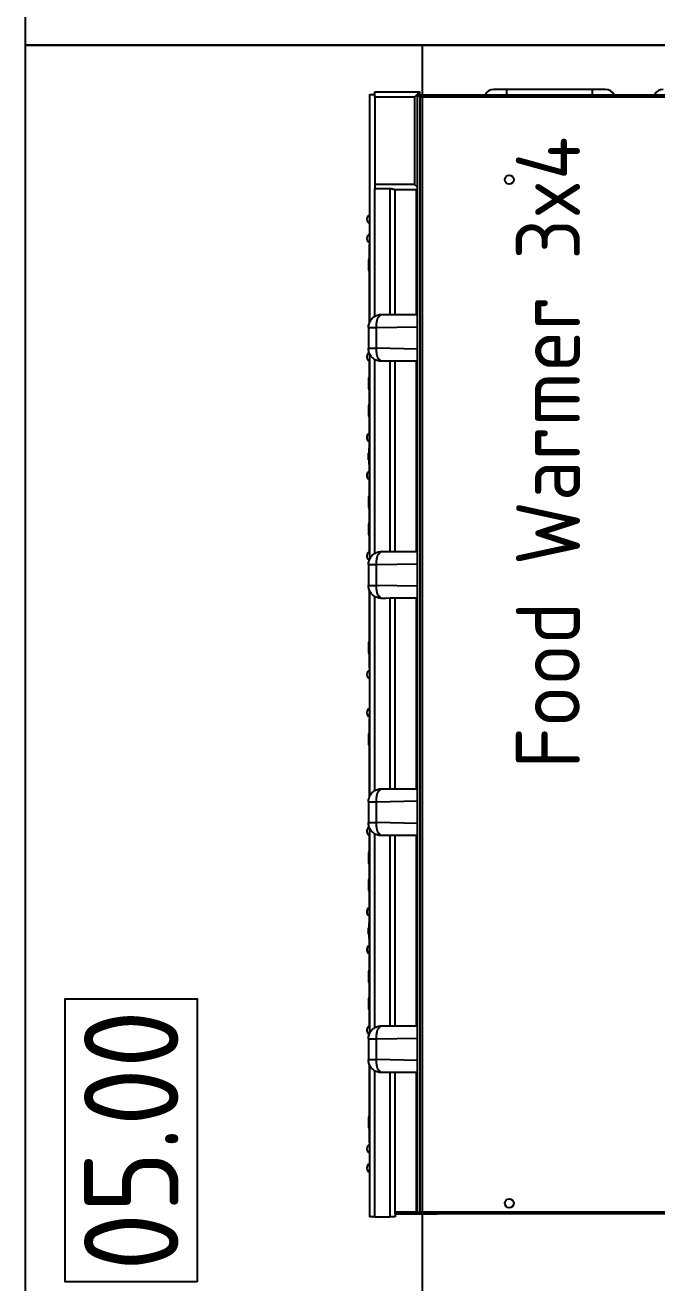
# Model space of a CAD drawing. Header units: inches. Extents: x 0 to 24647, y -6 to 17516.
# Drawn here: x 5595 to 6069, y 8262 to 9204 of the extents above; entities that cross this region are included whole.
import ezdxf
from ezdxf.enums import TextEntityAlignment as Align

# ---------------------------------------------------------------- set-up
doc = ezdxf.new("R2010")
doc.units = ezdxf.units.IN
doc.header["$MEASUREMENT"] = 0
doc.linetypes.add('AUSGEZOGEN', pattern=[0])
for name, color, linetype in [('200', 7, 'Continuous'), ('260G', 2, 'Continuous'), ('410P', 4, 'Continuous')]:
    doc.layers.add(name, color=color, linetype=linetype)
doc.styles.add('ISO8', font='isocp2.shx')

# ---------------------------------------------------------------- blocks, each defined once
blk = doc.blocks.new('POS_G')
at = {"layer": '410P'}
blk.add_lwpolyline([(-106.07, -49.5), (-106.07, 49.5), (106.07, 49.5), (106.07, -49.5)], close=True, dxfattribs=at)
at = {"layer": '410P', "color": 3, "style": 'ISO8'}
blk.add_attdef('POS', text='', height=70.71, dxfattribs=at).set_placement((0, 0), align=Align.MIDDLE)
blk = doc.blocks.new('A$C3F0045C2')
at = {"layer": '260G'}
for p, q in [((0, 521.63), (0, 525.51)), ((113.71, 525.51), (0, 525.51)), ((0, 521.63), (0, 510.35)), ((0, 521.63), (109.38, 521.63)), ((55.52, 525.84), (55.52, 525.51)), ((61.87, 525.84), (55.52, 525.84)), ((61.87, 525.84), (61.87, 525.51)), ((114.53, 525.84), (61.87, 525.84)), ((64.71, 525.87), (64.07, 525.87)), ((64.07, 525.84), (64.07, 525.87)), ((64.71, 525.87), (64.71, 525.84)), ((66.61, 525.87), (64.71, 525.87)), ((66.61, 525.87), (66.61, 525.84)), ((66.83, 525.87), (66.61, 525.87)), ((66.75, 526.13), (75.01, 526.13)), ((66.83, 525.87), (67.24, 525.87)), ((67.25, 525.87), (67.24, 525.87)), ((67.25, 525.87), (67.25, 525.84)), ((67.88, 525.87), (67.25, 525.87)), ((67.88, 525.87), (67.88, 525.84)), ((73.87, 525.87), (67.88, 525.87)), ((73.87, 525.87), (73.87, 525.84)), ((74.51, 525.87), (73.87, 525.87)), ((74.51, 525.87), (74.92, 525.87)), ((74.51, 525.87), (74.51, 525.84)), ((74.51, 525.87), (74.51, 525.87)), ((75.14, 525.87), (74.92, 525.87)), ((75.14, 525.87), (75.14, 525.84)), ((77.05, 525.87), (75.14, 525.87)), ((77.05, 525.87), (77.05, 525.84)), ((77.68, 525.87), (77.05, 525.87)), ((77.68, 525.84), (77.68, 525.87)), ((117.24, 489.66), (117.84, 520.41)), ((133.37, 526.41), (117.84, 526.41)), ((117.84, 520.41), (133.37, 520.41)), ((133.37, 520.41), (133.39, 520.41)), ((133.39, 520.41), (133.99, 489.66)), ((136.72, 525.84), (136.68, 525.84)), ((291.38, 525.51), (137.49, 525.51)), ((141.82, 521.63), (287.05, 521.63)), ((144.42, 525.84), (143.03, 525.84)), ((144.42, 525.84), (144.42, 525.51)), ((150.77, 525.84), (144.42, 525.84)), ((150.77, 525.84), (150.77, 525.51)), ((278, 525.84), (150.77, 525.84)), ((153.61, 525.87), (152.97, 525.87)), ((152.97, 525.84), (152.97, 525.87)), ((153.61, 525.87), (153.61, 525.84)), ((155.51, 525.87), (153.61, 525.87)), ((155.51, 525.87), (155.51, 525.84)), ((155.73, 525.87), (155.51, 525.87)), ((155.65, 526.13), (163.91, 526.13)), ((155.73, 525.87), (156.14, 525.87)), ((156.15, 525.87), (156.14, 525.87)), ((156.15, 525.87), (156.15, 525.84)), ((156.78, 525.87), (156.15, 525.87)), ((156.78, 525.87), (156.78, 525.84)), ((162.77, 525.87), (156.78, 525.87)), ((162.77, 525.87), (162.77, 525.84)), ((163.41, 525.87), (162.77, 525.87)), ((163.41, 525.87), (163.82, 525.87)), ((163.41, 525.87), (163.41, 525.84)), ((163.41, 525.87), (163.41, 525.87)), ((164.04, 525.87), (163.82, 525.87)), ((164.04, 525.87), (164.04, 525.84)), ((165.95, 525.87), (164.04, 525.87)), ((165.95, 525.87), (165.95, 525.84)), ((166.58, 525.87), (165.95, 525.87)), ((166.58, 525.84), (166.58, 525.87)), ((173.39, 525.87), (173.29, 525.87)), ((173.29, 525.84), (173.29, 525.87)), ((173.39, 525.87), (173.39, 525.84)), ((179.35, 525.87), (173.39, 525.87)), ((175.97, 526.13), (184.23, 526.13)), ((179.35, 525.87), (179.35, 525.84)), ((180.42, 525.87), (179.35, 525.87)), ((180.42, 525.87), (180.42, 525.84)), ((186.8, 525.87), (180.42, 525.87)), ((186.8, 525.87), (186.8, 525.84)), ((186.9, 525.87), (186.8, 525.87)), ((186.9, 525.84), (186.9, 525.87)), ((220.15, 526.1), (208.63, 526.1)), ((208.63, 525.84), (208.63, 526.1)), ((211.82, 526.35), (213.24, 526.35)), ((211.82, 526.1), (211.82, 526.35)), ((213.24, 526.35), (215.53, 526.35)), ((213.24, 526.1), (213.24, 526.35)), ((215.53, 526.35), (216.67, 526.35)), ((215.53, 526.1), (215.53, 526.35)), ((216.67, 526.1), (216.67, 526.35)), ((220.15, 525.84), (220.15, 526.1)), ((242.51, 525.87), (241.87, 525.87)), ((241.87, 525.84), (241.87, 525.87)), ((242.51, 525.87), (242.51, 525.84)), ((244.41, 525.87), (242.51, 525.87)), ((244.41, 525.87), (244.41, 525.84)), ((244.63, 525.87), (244.41, 525.87)), ((244.55, 526.13), (252.81, 526.13)), ((244.63, 525.87), (245.04, 525.87)), ((245.05, 525.87), (245.04, 525.87)), ((245.05, 525.87), (245.05, 525.84)), ((245.68, 525.87), (245.05, 525.87)), ((245.68, 525.87), (245.68, 525.84)), ((251.67, 525.87), (245.68, 525.87)), ((251.67, 525.87), (251.67, 525.84)), ((252.31, 525.87), (251.67, 525.87)), ((252.31, 525.87), (252.72, 525.87)), ((252.31, 525.87), (252.31, 525.84)), ((252.31, 525.87), (252.31, 525.87)), ((252.94, 525.87), (252.72, 525.87)), ((252.94, 525.87), (252.94, 525.84)), ((254.85, 525.87), (252.94, 525.87)), ((254.85, 525.87), (254.85, 525.84)), ((255.48, 525.87), (254.85, 525.87)), ((255.48, 525.84), (255.48, 525.87)), ((262.29, 525.87), (262.19, 525.87)), ((262.19, 525.84), (262.19, 525.87)), ((262.29, 525.87), (262.29, 525.84)), ((268.25, 525.87), (262.29, 525.87)), ((264.87, 526.13), (273.13, 526.13)), ((268.25, 525.87), (268.25, 525.84)), ((269.32, 525.87), (268.25, 525.87)), ((269.32, 525.87), (269.32, 525.84)), ((275.7, 525.87), (269.32, 525.87)), ((275.7, 525.87), (275.7, 525.84)), ((275.8, 525.87), (275.7, 525.87)), ((275.8, 525.84), (275.8, 525.87)), ((278, 525.84), (278, 525.51)), ((284.35, 525.84), (278, 525.84)), ((285.95, 525.84), (284.35, 525.84)), ((284.35, 525.84), (284.35, 525.51)), ((294.91, 489.66), (295.51, 520.41)), ((311.04, 526.41), (295.51, 526.41)), ((295.51, 520.41), (311.04, 520.41)), ((311.04, 520.41), (311.07, 520.41)), ((311.07, 520.41), (311.67, 489.66)), ((366.9, 525.84), (314.35, 525.84)), ((469.18, 525.51), (315.17, 525.51)), ((319.49, 521.63), (464.85, 521.63)), ((351.19, 525.87), (351.09, 525.87)), ((351.09, 525.84), (351.09, 525.87)), ((351.19, 525.87), (351.19, 525.84)), ((357.15, 525.87), (351.19, 525.87)), ((353.77, 526.13), (362.03, 526.13)), ((357.15, 525.87), (357.15, 525.84)), ((358.22, 525.87), (357.15, 525.87)), ((358.22, 525.87), (358.22, 525.84)), ((364.6, 525.87), (358.22, 525.87)), ((364.6, 525.87), (364.6, 525.84)), ((364.7, 525.87), (364.6, 525.87)), ((364.7, 525.84), (364.7, 525.87)), ((366.9, 525.84), (366.9, 525.51)), ((373.25, 525.84), (366.9, 525.84)), ((373.25, 525.84), (373.25, 525.51)), ((411.12, 525.84), (411.12, 525.51)), ((417.47, 525.84), (411.12, 525.84)), ((417.47, 525.84), (417.47, 525.51)), ((470, 525.84), (417.47, 525.84)), ((420.31, 525.87), (419.67, 525.87)), ((419.67, 525.84), (419.67, 525.87)), ((420.31, 525.87), (420.31, 525.84)), ((422.21, 525.87), (420.31, 525.87)), ((422.21, 525.87), (422.21, 525.84)), ((422.43, 525.87), (422.21, 525.87)), ((422.35, 526.13), (430.61, 526.13)), ((422.43, 525.87), (422.84, 525.87)), ((422.85, 525.87), (422.84, 525.87)), ((422.85, 525.87), (422.85, 525.84)), ((423.48, 525.87), (422.85, 525.87)), ((423.48, 525.87), (423.48, 525.84)), ((429.47, 525.87), (423.48, 525.87)), ((429.47, 525.87), (429.47, 525.84)), ((430.11, 525.87), (429.47, 525.87)), ((430.11, 525.87), (430.52, 525.87)), ((430.11, 525.87), (430.11, 525.84)), ((430.11, 525.87), (430.11, 525.87)), ((430.74, 525.87), (430.52, 525.87)), ((430.74, 525.87), (430.74, 525.84)), ((432.65, 525.87), (430.74, 525.87)), ((432.65, 525.87), (432.65, 525.84)), ((433.28, 525.87), (432.65, 525.87)), ((433.28, 525.84), (433.28, 525.87)), ((472.71, 489.66), (473.31, 520.41)), ((488.84, 526.41), (473.31, 526.41)), ((473.31, 520.41), (488.84, 520.41)), ((488.84, 520.41), (488.87, 520.41)), ((488.87, 520.41), (489.47, 489.66)), ((492.19, 525.84), (492.15, 525.84)), ((646.86, 525.51), (492.97, 525.51)), ((497.29, 521.63), (642.53, 521.63)), ((500.02, 525.84), (498.51, 525.84)), ((500.02, 525.84), (500.02, 525.51)), ((506.37, 525.84), (500.02, 525.84)), ((506.37, 525.84), (506.37, 525.51)), ((633.6, 525.84), (506.37, 525.84)), ((509.21, 525.87), (508.57, 525.87)), ((508.57, 525.84), (508.57, 525.87)), ((509.21, 525.87), (509.21, 525.84)), ((511.11, 525.87), (509.21, 525.87)), ((511.11, 525.87), (511.11, 525.84)), ((511.33, 525.87), (511.11, 525.87)), ((511.25, 526.13), (519.51, 526.13)), ((511.33, 525.87), (511.74, 525.87)), ((511.75, 525.87), (511.74, 525.87)), ((511.75, 525.87), (511.75, 525.84)), ((512.38, 525.87), (511.75, 525.87)), ((512.38, 525.87), (512.38, 525.84)), ((518.37, 525.87), (512.38, 525.87)), ((518.37, 525.87), (518.37, 525.84)), ((519.01, 525.87), (518.37, 525.87)), ((519.01, 525.87), (519.42, 525.87)), ((519.01, 525.87), (519.01, 525.84)), ((519.01, 525.87), (519.01, 525.87)), ((519.64, 525.87), (519.42, 525.87)), ((519.64, 525.87), (519.64, 525.84)), ((521.55, 525.87), (519.64, 525.87)), ((521.55, 525.87), (521.55, 525.84)), ((522.18, 525.87), (521.55, 525.87)), ((522.18, 525.84), (522.18, 525.87)), ((528.99, 525.87), (528.89, 525.87)), ((528.89, 525.84), (528.89, 525.87)), ((528.99, 525.87), (528.99, 525.84)), ((534.95, 525.87), (528.99, 525.87)), ((531.57, 526.13), (539.83, 526.13)), ((534.95, 525.87), (534.95, 525.84)), ((536.02, 525.87), (534.95, 525.87)), ((536.02, 525.87), (536.02, 525.84)), ((542.4, 525.87), (536.02, 525.87)), ((542.4, 525.87), (542.4, 525.84)), ((542.5, 525.87), (542.4, 525.87)), ((542.5, 525.84), (542.5, 525.87)), ((575.75, 526.1), (564.23, 526.1)), ((564.23, 525.84), (564.23, 526.1)), ((567.42, 526.35), (568.84, 526.35)), ((567.42, 526.1), (567.42, 526.35)), ((568.84, 526.35), (571.13, 526.35)), ((568.84, 526.1), (568.84, 526.35)), ((571.13, 526.35), (572.27, 526.35)), ((571.13, 526.1), (571.13, 526.35)), ((572.27, 526.1), (572.27, 526.35)), ((575.75, 525.84), (575.75, 526.1)), ((598.11, 525.87), (597.47, 525.87)), ((597.47, 525.84), (597.47, 525.87)), ((598.11, 525.87), (598.11, 525.84)), ((600.01, 525.87), (598.11, 525.87)), ((600.01, 525.87), (600.01, 525.84)), ((600.23, 525.87), (600.01, 525.87)), ((600.15, 526.13), (608.41, 526.13)), ((600.23, 525.87), (600.64, 525.87)), ((600.65, 525.87), (600.64, 525.87)), ((600.65, 525.87), (600.65, 525.84)), ((601.28, 525.87), (600.65, 525.87)), ((601.28, 525.87), (601.28, 525.84)), ((607.27, 525.87), (601.28, 525.87)), ((607.27, 525.87), (607.27, 525.84)), ((607.91, 525.87), (607.27, 525.87)), ((607.91, 525.87), (608.32, 525.87)), ((607.91, 525.87), (607.91, 525.84)), ((607.91, 525.87), (607.91, 525.87)), ((608.54, 525.87), (608.32, 525.87)), ((608.54, 525.87), (608.54, 525.84)), ((610.45, 525.87), (608.54, 525.87)), ((610.45, 525.87), (610.45, 525.84)), ((611.08, 525.87), (610.45, 525.87)), ((611.08, 525.84), (611.08, 525.87)), ((617.89, 525.87), (617.79, 525.87)), ((617.79, 525.84), (617.79, 525.87)), ((617.89, 525.87), (617.89, 525.84)), ((623.85, 525.87), (617.89, 525.87)), ((620.47, 526.13), (628.73, 526.13)), ((623.85, 525.87), (623.85, 525.84)), ((624.92, 525.87), (623.85, 525.87)), ((624.92, 525.87), (624.92, 525.84)), ((631.3, 525.87), (624.92, 525.87)), ((631.3, 525.87), (631.3, 525.84)), ((631.4, 525.87), (631.3, 525.87)), ((631.4, 525.84), (631.4, 525.87)), ((633.6, 525.84), (633.6, 525.51)), ((639.95, 525.84), (633.6, 525.84)), ((641.42, 525.84), (639.95, 525.84)), ((639.95, 525.84), (639.95, 525.51)), ((650.38, 489.66), (650.98, 520.41)), ((666.51, 526.41), (650.98, 526.41)), ((650.98, 520.41), (666.51, 520.41)), ((666.51, 520.41), (666.54, 520.41)), ((666.54, 520.41), (667.14, 489.66)), ((722.5, 525.84), (669.82, 525.84)), ((841.17, 525.51), (670.64, 525.51)), ((674.97, 521.63), (770.51, 521.63)), ((706.79, 525.87), (706.69, 525.87)), ((706.69, 525.84), (706.69, 525.87)), ((706.79, 525.87), (706.79, 525.84)), ((712.75, 525.87), (706.79, 525.87)), ((709.37, 526.13), (717.63, 526.13)), ((712.75, 525.87), (712.75, 525.84)), ((713.82, 525.87), (712.75, 525.87)), ((713.82, 525.87), (713.82, 525.84)), ((720.2, 525.87), (713.82, 525.87)), ((720.2, 525.87), (720.2, 525.84)), ((720.3, 525.87), (720.2, 525.87)), ((720.3, 525.84), (720.3, 525.87)), ((722.5, 525.84), (722.5, 525.51)), ((728.85, 525.84), (722.5, 525.84)), ((728.85, 525.84), (728.85, 525.51)), ((770.51, 510.35), (770.51, 521.63)), ((773.81, 521.63), (770.51, 521.63)), ((773.81, 491.84), (773.81, 521.63)), ((839.19, 521.63), (773.81, 521.63)), ((839.19, 491.84), (839.19, 521.63)), ((839.19, 521.63), (843.08, 521.63)), ((841.17, 525.51), (841.17, 521.63)), ((843.08, 521.63), (843.08, 487.96)), ((0, 506.46), (0, 510.35)), ((108.1, 510.35), (0, 510.35)), ((285.77, 510.35), (143.13, 510.35)), ((463.57, 510.35), (320.8, 510.35)), ((641.24, 510.35), (498.6, 510.35)), ((770.51, 510.35), (676.28, 510.35)), ((1.9, 506.46), (0, 506.46)), ((1.9, 478.6), (1.9, 506.46)), ((1.9, 506.46), (3.81, 506.46)), ((3.81, 506.46), (3.81, 489.66)), ((3.81, 506.46), (108.1, 506.46)), ((143.13, 506.46), (285.77, 506.46)), ((320.8, 506.46), (463.57, 506.46)), ((498.6, 506.46), (641.25, 506.46)), ((676.27, 506.46), (769.92, 506.46)), ((769.92, 506.93), (769.92, 489.66)), ((3.81, 490.45), (108.12, 490.45)), ((143.11, 490.45), (285.79, 490.45)), ((320.78, 490.45), (463.59, 490.45)), ((498.58, 490.45), (641.26, 490.45)), ((676.26, 490.45), (769.92, 490.45)), ((771.63, 489.66), (773.81, 491.84)), ((839.19, 491.84), (773.81, 491.84)), ((843.08, 487.96), (839.19, 491.84)), ((2.13, 489.66), (840.94, 489.66)), ((2.13, 489.66), (3.84, 487.96)), ((2.13, 37.79), (2.13, 489.66)), ((839.24, 487.96), (3.84, 487.96)), ((3.84, 487.96), (3.84, 39.5)), ((839.24, 487.96), (840.94, 489.66)), ((839.24, 39.5), (839.24, 487.96)), ((840.94, 489.66), (840.94, 37.79)), ((840.94, 487.96), (843.08, 487.96)), ((840.97, 487.96), (840.97, 439.05)), ((1.9, 474.71), (1.9, 478.6)), ((1.9, 478.6), (2.13, 478.6)), ((2.13, 474.71), (1.9, 474.71)), ((845.01, 423.02), (845.01, 432.54)), ((845.01, 423.02), (840.94, 423.02)), ((845.01, 358.41), (845.01, 423.02)), ((840.94, 358.41), (845.01, 358.41)), ((845.01, 348.88), (845.01, 358.41)), ((840.97, 342.38), (840.97, 312.05))]:
    blk.add_line(p, q, dxfattribs=at)
for centre in [(10.16, 420.89), (777.37, 420.89)]:
    blk.add_circle(centre, 3.33, dxfattribs=at)
for centre, radius, start, end in [((36.58, 523.94), 3.69, 25.23083, 154.76917), ((50.98, 523.94), 3.69, 25.23083, 154.76917), ((66.75, 525.25), 0.889, 90, 135.58469), ((75.01, 525.25), 0.889, 44.41531, 90), ((139.88, 523.94), 3.69, 25.23083, 149.18346), ((155.65, 525.25), 0.889, 90, 135.58469), ((163.91, 525.25), 0.889, 44.41531, 90), ((175.97, 525.25), 0.889, 90, 135.58469), ((184.23, 525.25), 0.889, 44.41531, 90), ((200.2, 523.94), 3.69, 31.05579, 148.94421), ((228.65, 523.94), 3.69, 31.05579, 148.94421), ((244.55, 525.25), 0.889, 90, 135.58469), ((252.81, 525.25), 0.889, 44.41531, 90), ((264.87, 525.25), 0.889, 90, 135.58469), ((273.13, 525.25), 0.889, 44.41531, 90), ((289.1, 523.94), 3.69, 31.35508, 154.76917), ((353.77, 525.25), 0.889, 90, 135.58469), ((362.03, 525.25), 0.889, 44.41531, 90), ((377.88, 523.94), 3.69, 25.23083, 154.76917), ((406.45, 523.94), 3.69, 25.23083, 154.76917), ((422.35, 525.25), 0.889, 90, 135.58469), ((430.61, 525.25), 0.889, 44.41531, 90), ((495.35, 523.94), 3.69, 25.23083, 149.19563), ((511.25, 525.25), 0.889, 90, 135.58469), ((519.51, 525.25), 0.889, 44.41531, 90), ((531.57, 525.25), 0.889, 90, 135.58469), ((539.83, 525.25), 0.889, 44.41531, 90), ((555.68, 523.94), 3.69, 31.05579, 148.94421), ((584.12, 523.94), 3.69, 31.05579, 148.94421), ((600.15, 525.25), 0.889, 90, 135.58469), ((608.41, 525.25), 0.889, 44.41531, 90), ((620.47, 525.25), 0.889, 90, 135.58469), ((628.73, 525.25), 0.889, 44.41531, 90), ((644.58, 523.94), 3.69, 31.35508, 154.76917), ((709.37, 525.25), 0.889, 90, 135.58469), ((717.63, 525.25), 0.889, 44.41531, 90), ((733.35, 523.94), 3.69, 25.23083, 154.76917), ((747.78, 523.94), 3.69, 25.23083, 154.76917), ((837.74, 432.54), 7.26, 0, 63.86042), ((837.74, 348.88), 7.26, 296.13958, 0), ((837.74, 305.54), 7.26, 0, 63.86042)]:
    blk.add_arc(centre, radius, start, end, dxfattribs=at)
for points, knots in [([(108.09, 516.9), (108.09, 517.92), (108.26, 518.95), (108.93, 520.9), (109.44, 521.83), (110.71, 523.46), (111.49, 524.18), (113.23, 525.34), (114.21, 525.79), (116.08, 526.29), (116.96, 526.41), (117.84, 526.41)], [0, 0, 0, 0, 0.1231541, 0.1231541, 0.2467397, 0.2467397, 0.370686, 0.370686, 0.4952004, 0.4952004, 0.5987377, 0.5987377, 0.5987377, 0.5987377]), ([(117.84, 526.41), (117.84, 526.41), (117.84, 526.41), (117.84, 526.41), (117.84, 526.41), (117.84, 526.41), (117.84, 526.41), (117.84, 526.41), (117.84, 526.41), (117.84, 526.41), (117.84, 526.41), (117.84, 526.41), (117.84, 526.41), (117.84, 526.41), (117.84, 526.41), (117.84, 526.41), (117.84, 526.41), (117.84, 526.41), (117.84, 526.41), (117.84, 526.41), (117.84, 526.4), (117.84, 526.38), (117.84, 526.3), (117.84, 526.11), (117.84, 525.84), (117.84, 525.37), (117.84, 524.56), (117.84, 523.32), (117.84, 521.89), (117.84, 520.9), (117.84, 520.41)], [0.6010563, 0.6010563, 0.6010563, 0.6010563, 0.6015625, 0.6054688, 0.609375, 0.6171875, 0.625, 0.6328125, 0.640625, 0.65625, 0.6875, 0.734375, 0.75, 0.765625, 0.7734375, 0.78125, 0.7890625, 0.7929688, 0.796875, 0.8007812, 0.8046875, 0.8125, 0.828125, 0.84375, 0.859375, 0.875, 0.90625, 0.9375, 0.96875, 1, 1, 1, 1]), ([(133.37, 526.41), (133.37, 526.41), (133.37, 526.41), (133.37, 526.41), (133.31, 526.41), (133.37, 526.41), (133.37, 526.41), (133.38, 526.41), (133.38, 526.41), (133.38, 526.41), (133.38, 526.41), (133.39, 526.41), (133.39, 526.41), (133.4, 526.41), (133.41, 526.41), (133.43, 526.41), (133.43, 526.41), (133.46, 526.41), (133.47, 526.41), (133.51, 526.41), (133.54, 526.41), (134.52, 526.39), (135.48, 526.23), (137.29, 525.65), (138.16, 525.23), (139.73, 524.16), (140.43, 523.51), (141.61, 522.05), (142.1, 521.22), (142.87, 519.29), (143.1, 518.12), (143.11, 516.97)], [0, 0, 0, 0, 0.0069484, 0.0069484, 0.0138968, 0.0138968, 0.014027, 0.014027, 0.0142442, 0.0142442, 0.0144613, 0.0144613, 0.0148955, 0.0148955, 0.015764, 0.015764, 0.0166325, 0.0166325, 0.0183694, 0.0183694, 0.0218434, 0.0218434, 0.1341585, 0.1341585, 0.2465017, 0.2465017, 0.3588301, 0.3588301, 0.4711735, 0.4711735, 0.6094598, 0.6094598, 0.6094598, 0.6094598]), ([(133.37, 526.41), (133.37, 526.41), (133.37, 526.41), (133.37, 526.41), (133.37, 526.41), (133.37, 526.41), (133.37, 526.4), (133.37, 526.4), (133.37, 526.39), (133.37, 526.38), (133.37, 526.36), (133.37, 526.33), (133.37, 526.28), (133.37, 526.23), (133.37, 526.17), (133.37, 526.1), (133.37, 526.02), (133.37, 525.93), (133.37, 525.83), (133.37, 525.72), (133.37, 525.6), (133.37, 525.47), (133.37, 525.2), (133.37, 524.88), (133.37, 524.51), (133.37, 524.15), (133.37, 523.73), (133.37, 523.29), (133.37, 522.84), (133.37, 522.37), (133.37, 521.88), (133.37, 521.4), (133.37, 520.9), (133.37, 520.41)], [0.8, 0.8, 0.8, 0.8, 0.8007809, 0.8007809, 0.8007809, 0.8046792, 0.8046792, 0.8046792, 0.8124971, 0.8124971, 0.8124971, 0.8281288, 0.8281288, 0.8281288, 0.8437583, 0.8437583, 0.8437583, 0.8593859, 0.8593859, 0.8593859, 0.8750119, 0.8750119, 0.8750119, 0.9062604, 0.9062604, 0.9062604, 0.9375063, 0.9375063, 0.9375063, 0.968752, 0.968752, 0.968752, 1, 1, 1, 1]), ([(133.37, 526.41), (133.38, 526.41), (133.4, 526.41), (133.47, 526.41), (133.52, 526.41), (133.73, 526.4), (133.89, 526.39), (134.53, 526.35), (135, 526.28), (135.89, 526.09), (136.3, 525.97), (136.71, 525.83)], [0, 0, 0, 0, 0.0019505, 0.0019505, 0.0081923, 0.0081923, 0.0269223, 0.0269223, 0.083239, 0.083239, 0.1341306, 0.1341306, 0.1341306, 0.1341306]), ([(285.76, 516.9), (285.76, 517.92), (285.94, 518.95), (286.61, 520.9), (287.11, 521.83), (288.38, 523.46), (289.16, 524.18), (290.9, 525.34), (291.89, 525.79), (293.75, 526.29), (294.63, 526.41), (295.51, 526.41)], [0, 0, 0, 0, 0.1231541, 0.1231541, 0.2467397, 0.2467397, 0.370686, 0.370686, 0.4952004, 0.4952004, 0.5987377, 0.5987377, 0.5987377, 0.5987377]), ([(295.51, 526.41), (295.51, 526.41), (295.51, 526.41), (295.51, 526.41), (295.51, 526.41), (295.51, 526.41), (295.51, 526.41), (295.51, 526.41), (295.51, 526.41), (295.51, 526.41), (295.51, 526.41), (295.51, 526.41), (295.51, 526.41), (295.51, 526.41), (295.51, 526.41), (295.51, 526.41), (295.51, 526.41), (295.51, 526.41), (295.51, 526.41), (295.51, 526.41), (295.51, 526.4), (295.51, 526.38), (295.51, 526.3), (295.51, 526.11), (295.51, 525.84), (295.51, 525.37), (295.51, 524.56), (295.51, 523.32), (295.51, 521.89), (295.51, 520.9), (295.51, 520.41)], [0.6010563, 0.6010563, 0.6010563, 0.6010563, 0.6015625, 0.6054688, 0.609375, 0.6171875, 0.625, 0.6328125, 0.640625, 0.65625, 0.6875, 0.734375, 0.75, 0.765625, 0.7734375, 0.78125, 0.7890625, 0.7929688, 0.796875, 0.8007812, 0.8046875, 0.8125, 0.828125, 0.84375, 0.859375, 0.875, 0.90625, 0.9375, 0.96875, 1, 1, 1, 1]), ([(311.04, 526.41), (311.04, 526.41), (311.04, 526.41), (311.04, 526.41), (311.04, 526.41), (311.04, 526.41), (311.04, 526.41), (311.04, 526.41), (311.04, 526.41), (311.04, 526.41), (311.04, 526.41), (311.04, 526.41), (311.04, 526.41), (311.04, 526.41), (311.04, 526.41), (311.04, 526.41), (311.04, 526.41), (311.04, 526.41), (311.04, 526.41), (311.04, 526.41), (311.04, 526.41), (311.04, 526.41), (311.04, 526.41), (311.04, 526.41), (311.04, 526.41), (311.04, 526.41), (311.04, 526.41), (311.04, 526.41), (311.04, 526.41), (311.04, 526.41), (311.04, 526.41), (311.04, 526.41), (311.04, 526.41), (311.04, 526.41), (311.04, 526.41), (311.04, 526.41), (311.04, 526.41), (311.04, 526.41), (311.04, 526.41), (311.04, 526.41), (311.04, 526.41), (311.04, 526.41), (311.04, 526.41), (311.04, 526.41), (311.04, 526.41), (311.04, 526.41), (311.04, 526.41), (311.04, 526.41), (311.04, 526.41), (311.04, 526.41), (311.04, 526.41), (311.04, 526.41), (311.04, 526.41), (311.04, 526.41), (311.04, 526.41), (311.04, 526.41), (311.04, 526.41), (311.04, 526.4), (311.04, 526.4), (311.04, 526.39), (311.04, 526.38), (311.04, 526.36), (311.04, 526.33), (311.04, 526.28), (311.04, 526.23), (311.04, 526.17), (311.04, 526.1), (311.04, 526.02), (311.04, 525.93), (311.04, 525.83), (311.04, 525.72), (311.04, 525.6), (311.04, 525.47), (311.04, 525.2), (311.04, 524.88), (311.04, 524.51), (311.04, 524.15), (311.04, 523.73), (311.04, 523.29), (311.04, 522.84), (311.04, 522.37), (311.04, 521.88), (311.04, 521.4), (311.04, 520.9), (311.04, 520.41)], [0.6010583, 0.6010583, 0.6010583, 0.6010583, 0.6015599, 0.6015599, 0.6015599, 0.6054601, 0.6054601, 0.6054601, 0.6093743, 0.6093743, 0.6093743, 0.6171652, 0.6171652, 0.6171652, 0.6249591, 0.6249591, 0.6249591, 0.6327562, 0.6327562, 0.6327562, 0.6405564, 0.6405564, 0.6405564, 0.6561653, 0.6561653, 0.6561653, 0.6874107, 0.6874107, 0.6874107, 0.7343218, 0.7343218, 0.7343218, 0.7499633, 0.7499633, 0.7499633, 0.7656042, 0.7656042, 0.7656042, 0.7734238, 0.7734238, 0.7734238, 0.7812426, 0.7812426, 0.7812426, 0.7890603, 0.7890603, 0.7890603, 0.7929694, 0.7929694, 0.7929694, 0.7968844, 0.7968844, 0.7968844, 0.8007809, 0.8007809, 0.8007809, 0.8046792, 0.8046792, 0.8046792, 0.8124971, 0.8124971, 0.8124971, 0.8281288, 0.8281288, 0.8281288, 0.8437583, 0.8437583, 0.8437583, 0.8593859, 0.8593859, 0.8593859, 0.8750119, 0.8750119, 0.8750119, 0.9062604, 0.9062604, 0.9062604, 0.9375063, 0.9375063, 0.9375063, 0.968752, 0.968752, 0.968752, 1, 1, 1, 1]), ([(311.04, 526.41), (311.06, 526.41), (311.07, 526.41), (311.14, 526.41), (311.2, 526.41), (311.41, 526.4), (311.57, 526.39), (312.2, 526.35), (312.67, 526.28), (314.2, 525.96), (315.23, 525.55), (317.05, 524.45), (317.86, 523.76), (319.21, 522.18), (319.76, 521.27), (320.52, 519.34), (320.74, 518.31), (320.78, 517.18), (320.78, 517.07), (320.79, 516.97)], [0, 0, 0, 0, 0.0019505, 0.0019505, 0.0081923, 0.0081923, 0.0269223, 0.0269223, 0.083239, 0.083239, 0.2111073, 0.2111073, 0.3352165, 0.3352165, 0.4596007, 0.4596007, 0.5836228, 0.5836228, 0.595886, 0.595886, 0.595886, 0.595886]), ([(463.56, 516.9), (463.56, 517.92), (463.74, 518.95), (464.41, 520.9), (464.91, 521.83), (466.18, 523.46), (466.96, 524.18), (468.7, 525.34), (469.69, 525.79), (471.55, 526.29), (472.43, 526.41), (473.31, 526.41)], [0, 0, 0, 0, 0.1231541, 0.1231541, 0.2467397, 0.2467397, 0.370686, 0.370686, 0.4952004, 0.4952004, 0.5987377, 0.5987377, 0.5987377, 0.5987377]), ([(473.31, 526.41), (473.31, 526.41), (473.31, 526.41), (473.31, 526.41), (473.31, 526.41), (473.31, 526.41), (473.31, 526.41), (473.31, 526.41), (473.31, 526.41), (473.31, 526.41), (473.31, 526.41), (473.31, 526.41), (473.31, 526.41), (473.31, 526.41), (473.31, 526.41), (473.31, 526.41), (473.31, 526.41), (473.31, 526.41), (473.31, 526.41), (473.31, 526.41), (473.31, 526.4), (473.31, 526.38), (473.31, 526.3), (473.31, 526.11), (473.31, 525.84), (473.31, 525.37), (473.31, 524.56), (473.31, 523.32), (473.31, 521.89), (473.31, 520.9), (473.31, 520.41)], [0.6010563, 0.6010563, 0.6010563, 0.6010563, 0.6015625, 0.6054688, 0.609375, 0.6171875, 0.625, 0.6328125, 0.640625, 0.65625, 0.6875, 0.734375, 0.75, 0.765625, 0.7734375, 0.78125, 0.7890625, 0.7929688, 0.796875, 0.8007812, 0.8046875, 0.8125, 0.828125, 0.84375, 0.859375, 0.875, 0.90625, 0.9375, 0.96875, 1, 1, 1, 1]), ([(488.84, 526.41), (488.84, 526.41), (488.84, 526.41), (488.84, 526.41), (488.84, 526.41), (488.84, 526.41), (488.84, 526.41), (488.84, 526.41), (488.84, 526.41), (488.84, 526.41), (488.84, 526.41), (488.84, 526.41), (488.84, 526.41), (488.84, 526.41), (488.84, 526.41), (488.84, 526.41), (488.84, 526.41), (488.84, 526.41), (488.84, 526.41), (488.84, 526.41), (488.84, 526.41), (488.84, 526.41), (488.84, 526.41), (488.84, 526.41), (488.84, 526.41), (488.84, 526.41), (488.84, 526.41), (488.84, 526.41), (488.84, 526.41), (488.84, 526.41), (488.84, 526.41), (488.84, 526.41), (488.84, 526.41), (488.84, 526.41), (488.84, 526.41), (488.84, 526.41), (488.84, 526.41), (488.84, 526.41), (488.84, 526.41), (488.84, 526.41), (488.84, 526.41), (488.84, 526.41), (488.84, 526.41), (488.84, 526.41), (488.84, 526.41), (488.84, 526.41), (488.84, 526.41), (488.84, 526.41), (488.84, 526.41), (488.84, 526.41), (488.84, 526.41), (488.84, 526.41), (488.84, 526.41), (488.84, 526.41), (488.84, 526.41), (488.84, 526.41), (488.84, 526.41), (488.84, 526.4), (488.84, 526.4), (488.84, 526.39), (488.84, 526.38), (488.84, 526.36), (488.84, 526.33), (488.84, 526.28), (488.84, 526.23), (488.84, 526.17), (488.84, 526.1), (488.84, 526.02), (488.84, 525.93), (488.84, 525.83), (488.84, 525.72), (488.84, 525.6), (488.84, 525.47), (488.84, 525.2), (488.84, 524.88), (488.84, 524.51), (488.84, 524.15), (488.84, 523.73), (488.84, 523.29), (488.84, 522.84), (488.84, 522.37), (488.84, 521.88), (488.84, 521.4), (488.84, 520.9), (488.84, 520.41)], [0.6010583, 0.6010583, 0.6010583, 0.6010583, 0.6015599, 0.6015599, 0.6015599, 0.6054601, 0.6054601, 0.6054601, 0.6093743, 0.6093743, 0.6093743, 0.6171652, 0.6171652, 0.6171652, 0.6249591, 0.6249591, 0.6249591, 0.6327562, 0.6327562, 0.6327562, 0.6405564, 0.6405564, 0.6405564, 0.6561653, 0.6561653, 0.6561653, 0.6874107, 0.6874107, 0.6874107, 0.7343218, 0.7343218, 0.7343218, 0.7499633, 0.7499633, 0.7499633, 0.7656042, 0.7656042, 0.7656042, 0.7734238, 0.7734238, 0.7734238, 0.7812426, 0.7812426, 0.7812426, 0.7890603, 0.7890603, 0.7890603, 0.7929694, 0.7929694, 0.7929694, 0.7968844, 0.7968844, 0.7968844, 0.8007809, 0.8007809, 0.8007809, 0.8046792, 0.8046792, 0.8046792, 0.8124971, 0.8124971, 0.8124971, 0.8281288, 0.8281288, 0.8281288, 0.8437583, 0.8437583, 0.8437583, 0.8593859, 0.8593859, 0.8593859, 0.8750119, 0.8750119, 0.8750119, 0.9062604, 0.9062604, 0.9062604, 0.9375063, 0.9375063, 0.9375063, 0.968752, 0.968752, 0.968752, 1, 1, 1, 1]), ([(488.84, 526.41), (488.86, 526.41), (488.87, 526.41), (488.94, 526.41), (489, 526.41), (489.21, 526.4), (489.37, 526.39), (490, 526.35), (490.47, 526.28), (492, 525.96), (493.03, 525.55), (494.85, 524.45), (495.66, 523.76), (497.01, 522.18), (497.56, 521.27), (498.32, 519.34), (498.54, 518.31), (498.58, 517.18), (498.58, 517.07), (498.59, 516.97)], [0, 0, 0, 0, 0.0019505, 0.0019505, 0.0081923, 0.0081923, 0.0269223, 0.0269223, 0.083239, 0.083239, 0.2111073, 0.2111073, 0.3352165, 0.3352165, 0.4596007, 0.4596007, 0.5836228, 0.5836228, 0.595886, 0.595886, 0.595886, 0.595886]), ([(641.24, 516.9), (641.24, 517.92), (641.41, 518.95), (642.08, 520.9), (642.58, 521.83), (643.85, 523.46), (644.63, 524.18), (646.38, 525.34), (647.36, 525.79), (649.22, 526.29), (650.11, 526.41), (650.98, 526.41)], [0, 0, 0, 0, 0.1231541, 0.1231541, 0.2467397, 0.2467397, 0.370686, 0.370686, 0.4952004, 0.4952004, 0.5987377, 0.5987377, 0.5987377, 0.5987377]), ([(650.98, 526.41), (650.98, 526.41), (650.98, 526.41), (650.98, 526.41), (650.98, 526.41), (650.98, 526.41), (650.98, 526.41), (650.98, 526.41), (650.98, 526.41), (650.98, 526.41), (650.98, 526.41), (650.98, 526.41), (650.98, 526.41), (650.98, 526.41), (650.98, 526.41), (650.98, 526.41), (650.98, 526.41), (650.98, 526.41), (650.98, 526.41), (650.98, 526.41), (650.98, 526.4), (650.98, 526.38), (650.98, 526.3), (650.98, 526.11), (650.98, 525.84), (650.98, 525.37), (650.98, 524.56), (650.98, 523.32), (650.98, 521.89), (650.98, 520.9), (650.98, 520.41)], [0.6010563, 0.6010563, 0.6010563, 0.6010563, 0.6015625, 0.6054688, 0.609375, 0.6171875, 0.625, 0.6328125, 0.640625, 0.65625, 0.6875, 0.734375, 0.75, 0.765625, 0.7734375, 0.78125, 0.7890625, 0.7929688, 0.796875, 0.8007812, 0.8046875, 0.8125, 0.828125, 0.84375, 0.859375, 0.875, 0.90625, 0.9375, 0.96875, 1, 1, 1, 1]), ([(666.51, 526.41), (666.51, 526.41), (666.51, 526.41), (666.51, 526.41), (666.51, 526.41), (666.51, 526.41), (666.51, 526.41), (666.51, 526.41), (666.51, 526.41), (666.51, 526.41), (666.51, 526.41), (666.51, 526.41), (666.51, 526.41), (666.51, 526.41), (666.51, 526.41), (666.51, 526.41), (666.51, 526.41), (666.51, 526.41), (666.51, 526.41), (666.51, 526.41), (666.51, 526.41), (666.51, 526.41), (666.51, 526.41), (666.51, 526.41), (666.51, 526.41), (666.51, 526.41), (666.51, 526.41), (666.51, 526.41), (666.51, 526.41), (666.51, 526.41), (666.51, 526.41), (666.51, 526.41), (666.51, 526.41), (666.51, 526.41), (666.51, 526.41), (666.51, 526.41), (666.51, 526.41), (666.51, 526.41), (666.51, 526.41), (666.51, 526.41), (666.51, 526.41), (666.51, 526.41), (666.51, 526.41), (666.51, 526.41), (666.51, 526.41), (666.51, 526.41), (666.51, 526.41), (666.51, 526.41), (666.51, 526.41), (666.51, 526.41), (666.51, 526.41), (666.51, 526.41), (666.51, 526.41), (666.51, 526.41), (666.51, 526.41), (666.51, 526.41), (666.51, 526.41), (666.51, 526.4), (666.51, 526.4), (666.51, 526.39), (666.51, 526.38), (666.51, 526.36), (666.51, 526.33), (666.51, 526.28), (666.51, 526.23), (666.51, 526.17), (666.51, 526.1), (666.51, 526.02), (666.51, 525.93), (666.51, 525.83), (666.51, 525.72), (666.51, 525.6), (666.51, 525.47), (666.51, 525.2), (666.51, 524.88), (666.51, 524.51), (666.51, 524.15), (666.51, 523.73), (666.51, 523.29), (666.51, 522.84), (666.51, 522.37), (666.51, 521.88), (666.51, 521.4), (666.51, 520.9), (666.51, 520.41)], [0.6010583, 0.6010583, 0.6010583, 0.6010583, 0.6015599, 0.6015599, 0.6015599, 0.6054601, 0.6054601, 0.6054601, 0.6093743, 0.6093743, 0.6093743, 0.6171652, 0.6171652, 0.6171652, 0.6249591, 0.6249591, 0.6249591, 0.6327562, 0.6327562, 0.6327562, 0.6405564, 0.6405564, 0.6405564, 0.6561653, 0.6561653, 0.6561653, 0.6874107, 0.6874107, 0.6874107, 0.7343218, 0.7343218, 0.7343218, 0.7499633, 0.7499633, 0.7499633, 0.7656042, 0.7656042, 0.7656042, 0.7734238, 0.7734238, 0.7734238, 0.7812426, 0.7812426, 0.7812426, 0.7890603, 0.7890603, 0.7890603, 0.7929694, 0.7929694, 0.7929694, 0.7968844, 0.7968844, 0.7968844, 0.8007809, 0.8007809, 0.8007809, 0.8046792, 0.8046792, 0.8046792, 0.8124971, 0.8124971, 0.8124971, 0.8281288, 0.8281288, 0.8281288, 0.8437583, 0.8437583, 0.8437583, 0.8593859, 0.8593859, 0.8593859, 0.8750119, 0.8750119, 0.8750119, 0.9062604, 0.9062604, 0.9062604, 0.9375063, 0.9375063, 0.9375063, 0.968752, 0.968752, 0.968752, 1, 1, 1, 1]), ([(666.51, 526.41), (666.53, 526.41), (666.55, 526.41), (666.62, 526.41), (666.67, 526.41), (666.88, 526.4), (667.04, 526.39), (667.67, 526.35), (668.15, 526.28), (669.67, 525.96), (670.7, 525.55), (672.52, 524.45), (673.34, 523.76), (674.69, 522.18), (675.23, 521.27), (675.99, 519.34), (676.21, 518.31), (676.26, 517.18), (676.26, 517.07), (676.26, 516.97)], [0, 0, 0, 0, 0.0019505, 0.0019505, 0.0081923, 0.0081923, 0.0269223, 0.0269223, 0.083239, 0.083239, 0.2111073, 0.2111073, 0.3352165, 0.3352165, 0.4596007, 0.4596007, 0.5836228, 0.5836228, 0.595886, 0.595886, 0.595886, 0.595886]), ([(769.92, 506.93), (769.92, 506.93), (769.92, 506.94), (769.93, 507.11), (769.97, 507.33), (770.08, 507.82), (770.16, 508.1), (770.3, 508.66), (770.37, 508.98), (770.48, 509.66), (770.51, 510.02), (770.51, 510.35)], [1.0183876, 1.0183876, 1.0183876, 1.0183876, 1.0206278, 1.0206278, 1.0597471, 1.0597471, 1.0988664, 1.0988664, 1.1378036, 1.1378036, 1.1767407, 1.1767407, 1.1767407, 1.1767407])]:
    blk.add_open_spline(points, degree=3, knots=knots, dxfattribs=at)
for points, weights, knots in [([(108.09, 516.9), (108.09, 516.92), (108.1, 516.96), (108.14, 517), (108.18, 517.04), (108.82, 517.66), (109.49, 518.31), (110.12, 518.92), (110.19, 518.99), (111.22, 519.87), (114.27, 520.41), (117.84, 520.41)], [0.804410460987, 0.840752884701, 0.903019661374, 0.973333333333, 1, 1, 1, 1, 0.992943896591, 0.858877931815, 0.865934035224, 1], [0.578027, 0.578027, 0.578027, 0.578027, 0.592, 0.6, 0.6, 0.61, 0.792, 0.8, 0.8, 0.81, 1, 1, 1, 1]), ([(133.39, 520.41), (136.96, 520.41), (140.01, 519.87), (141.04, 518.99), (141.11, 518.92), (141.75, 518.3), (142.42, 517.65), (143.05, 517.03), (143.1, 516.99), (143.13, 516.96), (143.14, 516.92), (143.14, 516.9)], [1, 0.865934035224, 0.858877931815, 0.992943896591, 1, 1, 1, 1, 0.966666666667, 0.89708542879, 0.8355510862, 0.804410460987], [0, 0, 0, 0, 0.19, 0.2, 0.2, 0.21, 0.392, 0.4, 0.4, 0.41, 0.421973, 0.421973, 0.421973, 0.421973]), ([(285.76, 516.9), (285.76, 516.92), (285.78, 516.96), (285.81, 517), (285.85, 517.04), (286.49, 517.66), (287.16, 518.31), (287.8, 518.92), (287.86, 518.99), (288.89, 519.87), (291.94, 520.41), (295.51, 520.41)], [0.804410460987, 0.840752884701, 0.903019661374, 0.973333333333, 1, 1, 1, 1, 0.992943896591, 0.858877931815, 0.865934035224, 1], [0.578027, 0.578027, 0.578027, 0.578027, 0.592, 0.6, 0.6, 0.61, 0.792, 0.8, 0.8, 0.81, 1, 1, 1, 1]), ([(311.07, 520.41), (314.63, 520.41), (317.68, 519.87), (318.71, 518.99), (318.79, 518.92), (319.43, 518.3), (320.09, 517.65), (320.73, 517.03), (320.77, 516.99), (320.8, 516.96), (320.81, 516.92), (320.81, 516.9)], [1, 0.865934035224, 0.858877931815, 0.992943896591, 1, 1, 1, 1, 0.966666666667, 0.89708542879, 0.8355510862, 0.804410460987], [0, 0, 0, 0, 0.19, 0.2, 0.2, 0.21, 0.392, 0.4, 0.4, 0.41, 0.421973, 0.421973, 0.421973, 0.421973]), ([(463.56, 516.9), (463.56, 516.92), (463.58, 516.96), (463.61, 517), (463.65, 517.04), (464.29, 517.66), (464.96, 518.31), (465.6, 518.92), (465.66, 518.99), (466.69, 519.87), (469.74, 520.41), (473.31, 520.41)], [0.804410460987, 0.840752884701, 0.903019661373, 0.973333333333, 1, 1, 1, 1, 0.992943896591, 0.858877931815, 0.865934035224, 1], [0.578027, 0.578027, 0.578027, 0.578027, 0.592, 0.6, 0.6, 0.61, 0.792, 0.8, 0.8, 0.81, 1, 1, 1, 1]), ([(488.87, 520.41), (492.43, 520.41), (495.48, 519.87), (496.51, 518.99), (496.59, 518.92), (497.23, 518.3), (497.89, 517.65), (498.53, 517.03), (498.57, 516.99), (498.6, 516.96), (498.61, 516.92), (498.61, 516.9)], [1, 0.865934035224, 0.858877931815, 0.992943896591, 1, 1, 1, 1, 0.966666666667, 0.89708542879, 0.8355510862, 0.804410460987], [0, 0, 0, 0, 0.19, 0.2, 0.2, 0.21, 0.392, 0.4, 0.4, 0.41, 0.421973, 0.421973, 0.421973, 0.421973]), ([(641.24, 516.9), (641.24, 516.92), (641.25, 516.96), (641.28, 517), (641.33, 517.04), (641.97, 517.66), (642.63, 518.31), (643.27, 518.92), (643.34, 518.99), (644.36, 519.87), (647.42, 520.41), (650.98, 520.41)], [0.804410460987, 0.840752884701, 0.903019661373, 0.973333333333, 1, 1, 1, 1, 0.992943896591, 0.858877931815, 0.865934035224, 1], [0.578027, 0.578027, 0.578027, 0.578027, 0.592, 0.6, 0.6, 0.61, 0.792, 0.8, 0.8, 0.81, 1, 1, 1, 1]), ([(666.54, 520.41), (670.1, 520.41), (673.16, 519.87), (674.19, 518.99), (674.26, 518.92), (674.9, 518.3), (675.57, 517.65), (676.2, 517.03), (676.24, 516.99), (676.27, 516.96), (676.28, 516.92), (676.28, 516.9)], [1, 0.865934035224, 0.858877931815, 0.992943896591, 1, 1, 1, 1, 0.966666666667, 0.89708542879, 0.8355510862, 0.804410460987], [0, 0, 0, 0, 0.19, 0.2, 0.2, 0.21, 0.392, 0.4, 0.4, 0.41, 0.421973, 0.421973, 0.421973, 0.421973])]:
    blk.add_rational_spline(points, weights, degree=3, knots=knots, dxfattribs=at)
for points in [[(295.51, 526.41), (295.54, 526.41), (295.52, 526.41), (295.51, 526.41)], [(473.31, 526.41), (473.34, 526.41), (473.32, 526.41), (473.31, 526.41)], [(108.12, 489.66), (108.11, 498.74), (108.1, 507.82), (108.09, 516.9)], [(143.14, 516.9), (143.13, 507.82), (143.12, 498.74), (143.11, 489.66)], [(285.79, 489.66), (285.78, 498.74), (285.77, 507.82), (285.76, 516.9)], [(320.81, 516.9), (320.8, 507.82), (320.79, 498.74), (320.78, 489.66)], [(463.59, 489.66), (463.58, 498.74), (463.57, 507.82), (463.56, 516.9)], [(498.61, 516.9), (498.6, 507.82), (498.59, 498.74), (498.58, 489.66)], [(641.26, 489.66), (641.26, 498.74), (641.25, 507.82), (641.24, 516.9)], [(676.28, 516.9), (676.27, 507.82), (676.26, 498.74), (676.26, 489.66)]]:
    blk.add_open_spline(points, degree=3, dxfattribs=at)
at = {"insert": (335.98, 415.83), "char_height": 48, "width": 492.48, "attachment_point": 1, "style": 'ISO8'}
blk.add_mtext('{\\C4;Food Warmer 3x4}', dxfattribs=at)
blk = doc.blocks.new('A$C35FD54A4')
at = {"layer": '200'}
for points in [[(2084, 0), (2084, 1040), (0, 1040), (0, 0)], [(0, 297.5), (2084, 297.5), (2084, 742.5), (0, 742.5)]]:
    blk.add_lwpolyline(points, close=True, dxfattribs=at)
at = {"layer": '260G'}
blk.add_blockref('A$C3F0045C2', (1205.8, 256.27), dxfattribs=at)
at = {"layer": '410P'}
blk.add_blockref('POS_G', (1263.03, 960.5), dxfattribs=at).add_auto_attribs({'POS': '05.00'})
blk = doc.blocks.new('A$C5E5E35F7')
at = {"layer": '200'}
blk.add_line((0, 1040), (0, 0), dxfattribs=at)
at = {"layer": '200', "linetype": 'AUSGEZOGEN'}
blk.add_lwpolyline([(915.4, 1040), (0, 1040), (0, 0), (915.4, 0)], close=True, dxfattribs=at)
blk = doc.blocks.new('A$C2F2B7757')
at = {"layer": '200'}
for name, p in [('A$C35FD54A4', (0, 0)), ('A$C5E5E35F7', (2084, 0))]:
    blk.add_blockref(name, p, dxfattribs=at)

msp = doc.modelspace()

# ---------------------------------------------------------------- block references
at = {"layer": '200', "extrusion": (0, 0, -1), "xscale": -1, "zscale": -1, "rotation": 270}
msp.add_blockref('A$C2F2B7757', (-6635.2, 7105.5), dxfattribs=at)

doc.saveas('drawing.dxf')
